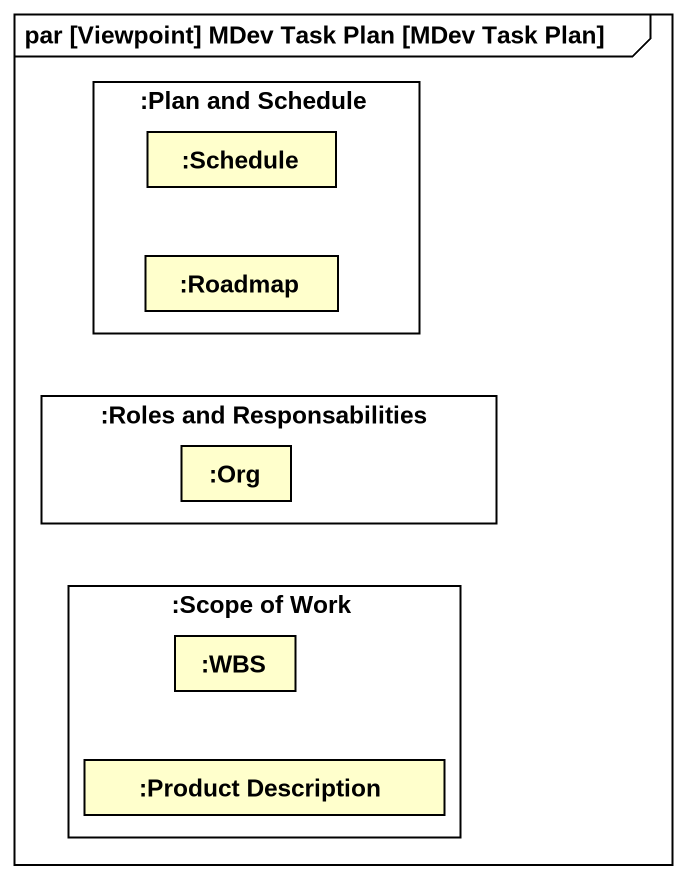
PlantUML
@startuml
mainframe par [Viewpoint] MDev Task Plan [MDev Task Plan]
rectangle ":Plan and Schedule" as Plan_and_Schedule {
  rectangle ":Schedule" as Schedule
  rectangle ":Roadmap" as Roadmap
}
rectangle ":Roles and Responsabilities" as Roles_and_Responsabilities {
  rectangle ":Org" as Org
}
rectangle ":Scope of Work" as Scope_of_Work {
  rectangle ":WBS" as WBS
  rectangle ":Product Description" as Product_Description
}
@enduml
